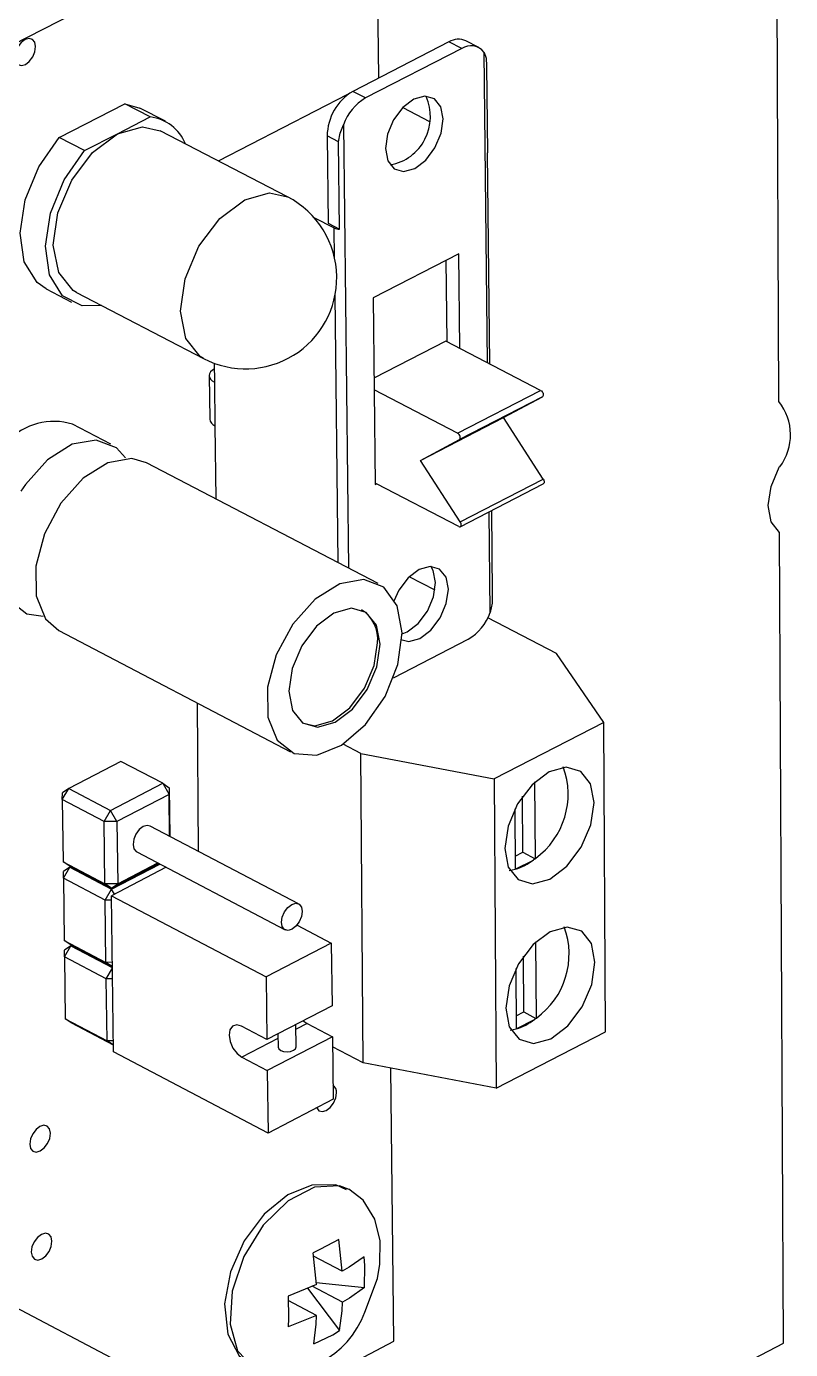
# Model space of a CAD drawing. Extents: x 0 to 158, y 0 to 202.
# Drawn here: x 98.75 to 102.44, y 128.41 to 134.8 of the extents above; entities that cross this region are included whole.
import ezdxf

# ---------------------------------------------------------------- set-up
doc = ezdxf.new("R2010")
doc.units = 0
doc.layers.get('0').update_dxf_attribs({"linetype": 'CONTINUOUS'})

msp = doc.modelspace()

# ---------------------------------------------------------------- linework, layer by layer
at = {"color": 7, "linetype": 'CONTINUOUS'}
for p, q in [((102.3877, 132.9895), (102.3549, 139.8679)), ((100.4539, 134.5541), (100.4197, 137.4373)), ((98.5287, 134.6357), (99.1609, 134.9595)), ((100.7924, 134.7279), (100.3277, 134.4893)), ((100.854, 134.6961), (100.3892, 134.4575)), ((100.854, 134.6961), (100.7924, 134.7279)), ((100.9363, 134.7015), (100.8748, 134.7333)), ((100.9741, 134.6134), (100.9786, 134.1917)), ((100.3027, 134.4735), (99.6775, 134.1526)), ((100.3892, 134.4575), (100.3277, 134.4893)), ((98.9081, 134.2665), (99.2257, 134.4294)), ((99.3485, 134.3657), (99.2257, 134.4294)), ((99.2257, 134.4294), (99.2986, 134.4085)), ((99.4215, 134.3448), (99.2986, 134.4085)), ((100.5694, 134.4111), (100.6989, 134.3441)), ((99.1898, 134.2842), (99.3485, 134.3657)), ((99.0309, 134.2027), (98.9081, 134.2665)), ((99.0309, 134.2027), (99.1898, 134.2842)), ((100.0123, 133.9791), (99.3972, 134.2979)), ((100.2582, 134.2458), (100.2037, 134.274)), ((100.2037, 134.274), (100.2086, 133.852)), ((100.2631, 133.8238), (100.2582, 134.2458)), ((100.9786, 134.1917), (100.9786, 134.1926)), ((100.9897, 133.1714), (100.9786, 134.1921)), ((100.1391, 133.8803), (100.238, 133.829)), ((100.2086, 133.852), (100.2631, 133.8238)), ((100.8396, 133.7043), (100.4256, 133.4911)), ((100.7832, 133.2786), (100.7788, 133.673)), ((100.8447, 133.2467), (100.8396, 133.7043)), ((98.8447, 133.5344), (98.9674, 133.4705)), ((98.9918, 133.5173), (99.6065, 133.1977)), ((100.4256, 133.4911), (100.4359, 132.589)), ((100.7769, 133.2819), (100.43, 133.1031)), ((101.2357, 133.0438), (100.7769, 133.2819)), ((99.6573, 133.1752), (99.6584, 133.0835)), ((99.6334, 133.1147), (99.636, 132.9045)), ((99.6584, 133.0835), (99.661, 132.8733)), ((100.8344, 132.8366), (100.4307, 133.0464)), ((100.8344, 132.8366), (101.2357, 133.0438)), ((101.244, 133.0132), (100.8427, 132.806)), ((101.056, 132.9129), (101.244, 133.0132)), ((100.6548, 132.7057), (101.056, 132.9129)), ((101.2482, 132.6152), (101.056, 132.9129)), ((99.1576, 132.7839), (98.9733, 132.8799)), ((99.661, 132.8733), (99.6654, 132.5193)), ((100.6548, 132.7057), (100.8427, 132.806)), ((100.8471, 132.4079), (100.6548, 132.7057)), ((100.4508, 132.1101), (99.3297, 132.6942)), ((100.4422, 132.5922), (100.4359, 132.5955)), ((100.4359, 132.589), (100.4422, 132.5922)), ((100.8394, 132.3856), (100.4422, 132.5922)), ((100.8471, 132.4079), (101.2482, 132.6152)), ((100.8473, 132.385), (101.2484, 132.5924)), ((100.9974, 132.4626), (101.0018, 132.0589)), ((102.4094, 128.4376), (102.3907, 132.3569)), ((100.7251, 132.0774), (100.6002, 132.1424)), ((101.3118, 131.7718), (100.9808, 131.9442)), ((98.906, 131.8826), (100.0264, 131.297)), ((100.5244, 131.6538), (100.8853, 131.8407)), ((101.5411, 131.4385), (101.3118, 131.7718)), ((99.5747, 131.533), (99.5804, 130.8157)), ((101.5411, 131.4385), (101.0105, 131.1666)), ((101.5496, 129.9436), (101.5411, 131.4385)), ((100.3668, 131.2881), (100.2803, 131.3334)), ((99.2064, 131.2504), (98.9541, 131.1197)), ((99.4085, 131.1446), (99.2064, 131.2504)), ((100.3773, 129.7928), (100.3668, 131.2881)), ((100.3668, 131.2881), (101.0105, 131.1666)), ((98.9232, 131.066), (98.9541, 131.1197)), ((98.9541, 131.1197), (98.924, 131.0983)), ((98.9541, 131.1197), (99.1562, 131.0138)), ((99.1562, 131.0138), (99.4085, 131.1446)), ((99.4085, 131.1446), (99.4396, 131.0911)), ((99.4085, 131.1446), (99.4403, 131.1234)), ((99.4403, 131.1234), (99.4396, 131.0911)), ((99.4403, 131.1234), (99.4434, 130.8874)), ((101.0105, 131.1666), (101.0199, 129.6708)), ((101.2105, 130.7818), (101.2083, 131.1513)), ((98.9232, 131.066), (98.924, 131.0983)), ((99.1253, 130.96), (98.9232, 131.066)), ((98.9232, 131.066), (98.9273, 130.7651)), ((99.4396, 131.0911), (99.1873, 130.9603)), ((99.4423, 130.888), (99.4396, 131.0911)), ((101.1491, 130.8111), (101.1475, 131.0817)), ((99.1253, 130.96), (99.1562, 131.0138)), ((99.1873, 130.9603), (99.1562, 131.0138)), ((101.1112, 131.0213), (101.113, 130.7289)), ((99.1873, 130.9603), (99.1253, 130.96)), ((99.1293, 130.6591), (99.1253, 130.96)), ((99.1873, 130.9603), (99.1913, 130.6593)), ((100.0657, 130.5614), (99.348, 130.9374)), ((99.2829, 130.8131), (100.0004, 130.437)), ((101.1126, 130.7924), (101.1491, 130.8111)), ((101.1491, 130.8111), (101.2084, 130.7801)), ((98.9273, 130.7651), (99.1293, 130.6591)), ((98.9592, 130.7439), (98.9273, 130.7651)), ((98.9284, 130.6858), (98.9592, 130.7395)), ((98.9592, 130.7395), (98.9292, 130.7181)), ((99.1612, 130.638), (98.9592, 130.7439)), ((98.9635, 130.7417), (98.9592, 130.7395)), ((98.9592, 130.7395), (99.1613, 130.6335)), ((99.4251, 130.7385), (99.1605, 130.6011)), ((99.3902, 130.7568), (99.1612, 130.638)), ((99.1613, 130.6335), (99.3945, 130.7545)), ((99.1913, 130.6593), (99.3847, 130.7597)), ((101.084, 130.7238), (101.113, 130.7289)), ((101.113, 130.7289), (101.2005, 130.7738)), ((98.9284, 130.6858), (98.9292, 130.7181)), ((99.1304, 130.5798), (98.9284, 130.6858)), ((98.9284, 130.6858), (98.9325, 130.3852)), ((99.1913, 130.6593), (99.1293, 130.6591)), ((99.1612, 130.638), (99.1293, 130.6591)), ((99.1612, 130.638), (99.1913, 130.6593)), ((99.1304, 130.5798), (99.1613, 130.6335)), ((99.1605, 130.6011), (99.9086, 130.2087)), ((99.1706, 129.846), (99.1605, 130.6011)), ((99.1755, 130.6089), (99.1613, 130.6335)), ((99.1608, 130.5799), (99.1304, 130.5798)), ((99.1344, 130.2791), (99.1304, 130.5798)), ((100.0579, 130.4593), (100.2236, 130.3725)), ((98.9325, 130.3852), (99.1344, 130.2791)), ((98.9643, 130.3641), (98.9325, 130.3852)), ((98.9335, 130.3059), (98.9644, 130.3596)), ((98.9644, 130.3596), (98.9343, 130.3383)), ((99.1651, 130.2586), (98.9643, 130.3641)), ((98.9687, 130.3618), (98.9644, 130.3596)), ((98.9644, 130.3596), (99.1651, 130.2542)), ((100.2236, 130.3725), (99.9086, 130.2087)), ((100.2236, 130.3725), (100.2272, 130.0694)), ((101.2152, 130.01), (101.213, 130.3785)), ((98.9335, 130.3059), (98.9343, 130.3383)), ((99.1355, 130.1998), (98.9335, 130.3059)), ((98.9335, 130.3059), (98.9376, 130.0055)), ((99.1648, 130.2792), (99.1344, 130.2791)), ((99.1651, 130.2588), (99.1344, 130.2791)), ((101.1539, 130.0394), (101.1522, 130.3089)), ((99.1355, 130.1998), (99.1652, 130.2515)), ((101.1159, 130.2486), (101.1177, 129.9571)), ((99.1659, 130.2), (99.1355, 130.1998)), ((99.1395, 129.8994), (99.1355, 130.1998)), ((99.9086, 130.2087), (99.9124, 129.9055)), ((100.2272, 130.0694), (99.9124, 129.9055)), ((101.1173, 130.0206), (101.1539, 130.0394)), ((101.1539, 130.0394), (101.2131, 130.0083)), ((98.9376, 130.0055), (99.1395, 129.8994)), ((98.9695, 129.9845), (98.9376, 130.0055)), ((99.1701, 129.879), (98.9695, 129.9845)), ((99.9124, 129.9055), (99.7897, 129.9699)), ((100.0542, 129.8706), (100.0529, 129.9786)), ((100.0882, 129.997), (100.1064, 129.9842)), ((100.1064, 129.9842), (100.2291, 129.9198)), ((101.0884, 129.9519), (101.1177, 129.9571)), ((101.1177, 129.9571), (101.2052, 130.0021)), ((99.1699, 129.8995), (99.1395, 129.8994)), ((99.1701, 129.8792), (99.1395, 129.8994)), ((100.2291, 129.9198), (99.9143, 129.7558)), ((99.9657, 129.9332), (99.9665, 129.8695)), ((100.2291, 129.9198), (100.2328, 129.617)), ((101.0199, 129.6708), (101.5496, 129.9436)), ((99.9181, 129.4529), (99.1706, 129.846)), ((100.3773, 129.7928), (100.2297, 129.8703)), ((99.7916, 129.8203), (99.9143, 129.7558)), ((101.0199, 129.6708), (100.3773, 129.7928)), ((100.5264, 128.4477), (100.5107, 129.7675)), ((99.9143, 129.7558), (99.9181, 129.4529)), ((100.2328, 129.617), (99.9181, 129.4529)), ((100.2762, 128.7857), (100.2604, 128.939)), ((100.1514, 128.7213), (100.1356, 128.8747)), ((100.2762, 128.7857), (100.1373, 128.8588)), ((100.1514, 128.7213), (100.0148, 128.6662)), ((100.1093, 128.7043), (100.2636, 128.4988)), ((100.2772, 128.6366), (100.1316, 128.7133)), ((100.1503, 128.7317), (100.3843, 128.7072)), ((99.2487, 128.3201), (98.6374, 128.643)), ((100.1525, 128.5723), (100.015, 128.6447)), ((100.1525, 128.5723), (100.0159, 128.5171)), ((99.2558, 127.7824), (100.5264, 128.4477)), ((101.1744, 127.7979), (102.4094, 128.4376))]:
    msp.add_line(p, q, dxfattribs=at)
at = {"color": 8, "linetype": 'CONTINUOUS'}
for p, q in [((100.979, 133.177), (100.9627, 134.6776)), ((100.282, 134.3281), (100.3068, 132.1851)), ((100.2397, 133.6821), (100.238, 133.829)), ((100.2569, 132.2111), (100.2418, 133.5046)), ((100.9921, 131.9698), (100.9868, 132.4572)), ((100.1064, 129.9842), (100.0532, 129.9565)), ((99.966, 129.9111), (99.7916, 129.8203))]:
    msp.add_line(p, q, dxfattribs=at)
at = {"color": 7, "linetype": 'CONTINUOUS'}
for points in [[(98.7942, 134.7057), (98.7901, 134.7268), (98.7789, 134.7407), (98.7624, 134.7454), (98.7431, 134.7402), (98.7239, 134.7257), (98.7078, 134.7043), (98.6971, 134.6792), (98.6936, 134.6542), (98.6978, 134.6331), (98.7089, 134.6192), (98.7254, 134.6145), (98.7448, 134.6198), (98.7639, 134.6342), (98.7801, 134.6556), (98.7907, 134.6807), (98.7942, 134.7057)], [(100.9627, 134.6776), (100.9726, 134.6492), (100.9741, 134.6134)], [(100.6231, 134.4517), (100.5699, 134.4115), (100.5251, 134.352), (100.4955, 134.2822), (100.4856, 134.2128), (100.4969, 134.1542), (100.5277, 134.1155), (100.5734, 134.1025), (100.6269, 134.1171), (100.68, 134.1573), (100.7248, 134.2168), (100.7544, 134.2865), (100.7643, 134.356), (100.753, 134.4145), (100.7222, 134.4533), (100.6766, 134.4663), (100.6231, 134.4517)], [(99.1898, 134.2842), (99.3106, 134.3174), (99.3972, 134.2979)], [(100.2582, 134.2458), (100.2658, 134.2867), (100.282, 134.3281)], [(98.8447, 133.5344), (98.8012, 133.5654), (98.7393, 133.6657), (98.7193, 133.8045), (98.7436, 133.9643), (98.8093, 134.1251), (98.9081, 134.2665)], [(98.9918, 133.5173), (98.9758, 133.5268), (98.9058, 133.6139), (98.8799, 133.7457), (98.9019, 133.9022), (98.9686, 134.0595), (99.0697, 134.1937), (99.1898, 134.2842)], [(99.1132, 133.4542), (99.0199, 133.4523), (98.924, 133.5015), (98.8621, 133.6018), (98.8421, 133.7407), (98.8665, 133.9005), (98.9322, 134.0613), (99.0309, 134.2027)], [(99.6576, 133.1465), (99.6488, 133.1408), (99.6405, 133.1329), (99.6353, 133.1244), (99.6334, 133.1155), (99.6349, 133.1067), (99.6397, 133.0982), (99.6476, 133.0903), (99.6584, 133.0835)], [(101.2357, 133.0438), (101.2394, 133.0412), (101.2428, 133.0375), (101.2455, 133.0329), (101.2474, 133.028), (101.2481, 133.0231), (101.2478, 133.0188), (101.2464, 133.0154), (101.244, 133.0132)], [(100.8427, 132.806), (100.8451, 132.8082), (100.8465, 132.8116), (100.8468, 132.816), (100.846, 132.8208), (100.8442, 132.8257), (100.8415, 132.8303), (100.8381, 132.834), (100.8344, 132.8366)], [(99.2286, 132.7177), (99.1849, 132.7662), (99.0878, 132.8036), (98.9715, 132.7835), (98.8518, 132.7086), (98.7447, 132.589), (98.7233, 132.5565)], [(99.3297, 132.6942), (99.2599, 132.7139), (99.1437, 132.6938), (99.0239, 132.6189), (98.9168, 132.4992), (98.8369, 132.3511), (98.7951, 132.1944), (98.7969, 132.0505), (98.8421, 131.9388), (98.906, 131.8826)], [(102.3907, 132.3569), (102.3501, 132.4088), (102.3355, 132.4871), (102.3493, 132.5799), (102.3892, 132.6731), (102.3907, 132.6756)], [(101.2482, 132.6152), (101.2507, 132.6105), (101.2522, 132.6056), (101.2526, 132.6009), (101.2519, 132.5968), (101.2501, 132.5937), (101.2484, 132.5924)], [(100.8394, 132.3856), (100.843, 132.3844), (100.8464, 132.3847), (100.849, 132.3864), (100.8508, 132.3894), (100.8515, 132.3935), (100.8511, 132.3982), (100.8495, 132.4032), (100.8471, 132.4079)], [(98.6324, 132.3366), (98.623, 132.2843), (98.6248, 132.1404), (98.67, 132.0287), (98.7525, 131.9642), (98.8307, 131.9522)], [(100.5657, 131.8669), (100.591, 131.8772), (100.644, 131.9174), (100.6887, 131.9767), (100.7182, 132.0463), (100.7281, 132.1155), (100.7168, 132.1737), (100.7054, 132.1935)], [(100.5663, 131.8725), (100.5427, 132.0026), (100.478, 132.0924), (100.3811, 132.1297), (100.2648, 132.1094), (100.145, 132.0343), (100.0379, 131.9144), (99.9579, 131.7659), (99.9158, 131.609), (99.9175, 131.4649), (99.9625, 131.3531), (100.0448, 131.2886), (100.1533, 131.2802), (100.2733, 131.3289), (100.3886, 131.4281), (100.4837, 131.5644), (100.5457, 131.7195), (100.5663, 131.8725)], [(100.6524, 131.8452), (100.7054, 131.8854), (100.7501, 131.9448), (100.7796, 132.0143), (100.7895, 132.0835), (100.7782, 132.1417), (100.7475, 132.1801), (100.702, 132.1929), (100.6486, 132.178), (100.5956, 132.1378), (100.5508, 132.0784), (100.5262, 132.0245)], [(101.0018, 132.0589), (101.0011, 132.0147), (100.9921, 131.9698)], [(100.4593, 131.8172), (100.4414, 131.9095), (100.3927, 131.9704), (100.3206, 131.9907), (100.236, 131.9673), (100.1518, 131.9036), (100.0808, 131.8095), (100.0339, 131.6991), (100.0183, 131.5895), (100.0362, 131.4972), (100.0849, 131.4363), (100.1571, 131.4161), (100.2417, 131.4396), (100.3258, 131.5033), (100.3967, 131.5974), (100.4436, 131.7076), (100.4593, 131.8172)], [(100.0835, 131.4362), (100.1448, 131.4225), (100.2294, 131.4461), (100.3135, 131.5097), (100.3844, 131.6038), (100.4312, 131.7141), (100.4469, 131.8237)], [(100.5605, 131.8389), (100.599, 131.8303), (100.6524, 131.8452)], [(101.2765, 131.1997), (101.194, 131.1376), (101.1243, 131.0455), (101.078, 130.9374), (101.0622, 130.8299), (101.0792, 130.7392), (101.1265, 130.6793), (101.1969, 130.6591), (101.2796, 130.6818), (101.3621, 130.7439), (101.4317, 130.8359), (101.478, 130.9439), (101.4938, 131.0514), (101.4768, 131.142), (101.4296, 131.202), (101.3592, 131.2223), (101.2765, 131.1997)], [(99.3147, 130.9351), (99.2955, 130.9206), (99.2794, 130.8991), (99.2688, 130.8741), (99.2653, 130.8492), (99.2694, 130.8282), (99.2805, 130.8145), (99.2829, 130.8131)], [(99.348, 130.9374), (99.334, 130.9405), (99.3147, 130.9351)], [(100.0323, 130.5591), (100.0516, 130.5645), (100.068, 130.56), (100.0791, 130.5462), (100.0832, 130.5253), (100.0797, 130.5004), (100.0691, 130.4753), (100.0529, 130.4538), (100.0338, 130.4393), (100.0145, 130.4338), (99.9981, 130.4383), (99.9869, 130.4521), (99.9828, 130.4731), (99.9864, 130.498), (99.997, 130.5231), (100.0131, 130.5446), (100.0323, 130.5591)], [(101.2811, 130.4269), (101.1987, 130.3648), (101.129, 130.2727), (101.0828, 130.1648), (101.067, 130.0574), (101.084, 129.9669), (101.1313, 129.9071), (101.2016, 129.8871), (101.2842, 129.9099), (101.3666, 129.972), (101.4362, 130.064), (101.4824, 130.1718), (101.4983, 130.2792), (101.4813, 130.3696), (101.4341, 130.4295), (101.3638, 130.4496), (101.2811, 130.4269)], [(99.7897, 129.9699), (99.7663, 129.9765), (99.7466, 129.9708), (99.7336, 129.9535), (99.7293, 129.9273), (99.7343, 129.8962), (99.7479, 129.865), (99.768, 129.8383), (99.7916, 129.8203)], [(99.9665, 129.8695), (99.9697, 129.8611), (99.979, 129.8537), (99.9931, 129.8488), (100.0099, 129.8471), (100.0267, 129.8489), (100.041, 129.8539), (100.0507, 129.8614), (100.0542, 129.8702), (100.0542, 129.8706)], [(100.1532, 129.5755), (100.1642, 129.5619), (100.1805, 129.5575), (100.1996, 129.5629), (100.2185, 129.5773), (100.2345, 129.5986), (100.2451, 129.6235), (100.2486, 129.6482)], [(98.8661, 129.4529), (98.862, 129.4737), (98.8509, 129.4874), (98.8345, 129.4918), (98.8153, 129.4864), (98.7962, 129.4719), (98.7801, 129.4506), (98.7696, 129.4256), (98.7661, 129.4008), (98.7702, 129.3801), (98.7813, 129.3664), (98.7977, 129.3619), (98.8169, 129.3674), (98.836, 129.3819), (98.852, 129.4032), (98.8626, 129.4282), (98.8661, 129.4529)], [(100.2977, 129.1789), (100.2451, 129.2043), (100.13, 129.2025), (100.0137, 129.1551), (99.8997, 129.0623), (99.8029, 128.933), (99.7364, 128.7831), (99.7079, 128.628), (99.7243, 128.4821), (99.7787, 128.3779), (99.8548, 128.3187)], [(100.3104, 129.1809), (100.2631, 129.1984), (100.143, 129.1922), (100.0145, 129.1261), (99.8951, 129.0089), (99.801, 128.8566), (99.7447, 128.6897), (99.734, 128.5309), (99.7703, 128.4015), (99.8487, 128.3191), (99.8568, 128.3148)], [(100.3854, 128.5888), (100.4466, 128.7514), (100.4588, 128.8205), (100.46, 128.9322), (100.4345, 129.0384), (100.3772, 129.1298), (100.3083, 129.182)], [(98.8732, 128.9309), (98.8691, 128.9517), (98.858, 128.9653), (98.8416, 128.9698), (98.8224, 128.9643), (98.8034, 128.9498), (98.7873, 128.9285), (98.7768, 128.9036), (98.7733, 128.8788), (98.7774, 128.8581), (98.7885, 128.8444), (98.8049, 128.84), (98.8241, 128.8455), (98.8431, 128.86), (98.8592, 128.8813), (98.8697, 128.9062), (98.8732, 128.9309)], [(100.2604, 128.939), (100.1722, 128.8932), (100.1356, 128.8747)], [(100.3833, 128.8562), (100.3104, 128.8055), (100.2762, 128.7857)], [(100.3843, 128.7072), (100.3864, 128.8143), (100.3833, 128.8562)], [(100.3843, 128.7072), (100.3115, 128.6565), (100.2772, 128.6366)], [(100.0148, 128.6662), (100.0161, 128.5573), (100.0159, 128.5171)], [(100.2636, 128.4988), (100.2755, 128.5943), (100.2772, 128.6366)], [(100.1388, 128.4344), (100.1507, 128.5299), (100.1525, 128.5723)], [(100.1388, 128.4344), (100.2304, 128.4786), (100.2636, 128.4988)]]:
    msp.add_lwpolyline(points, dxfattribs=at)
at = {"color": 8, "linetype": 'CONTINUOUS'}
msp.add_lwpolyline([(99.6065, 133.1977), (99.5904, 133.2072), (99.5206, 133.2943), (99.4948, 133.4261), (99.5169, 133.5828), (99.5836, 133.7402), (99.6847, 133.8746), (99.8049, 133.9652), (99.9257, 133.9985), (100.0123, 133.9791)], dxfattribs=at)
at = {"color": 7, "linetype": 'CONTINUOUS'}
for centre, radius, start, end in [((100.8388, 134.6525), 0.0885, 66.02245, 121.60268), ((100.8987, 134.6301), 0.0797, 36.60607, 124.16937), ((100.4583, 134.2708), 0.2546, 120.87002, 179.27398), ((100.5129, 134.2458), 0.2451, 120.29059, 160.37963), ((100.4665, 134.3665), 0.2363, 280.65688, 24.40288), ((99.3228, 134.1562), 0.2111, 21.90553, 83.0065), ((99.8097, 133.5884), 0.4401, 0.71916, 62.5975), ((100.2615, 133.8787), 0.055, 244.74202, 271.71177), ((99.8096, 133.5883), 0.4403, 242.53402, 0.72355), ((102.1875, 132.8296), 0.2562, 322.80676, 38.60304), ((99.6747, 132.9098), 0.0391, 187.90049, 249.43699), ((98.8816, 132.5895), 0.3045, 72.46694, 137.00244), ((100.285, 131.8438), 0.1631, 352.91711, 58.93963), ((100.7608, 132.0524), 0.2457, 300.46527, 340.33227), ((100.9858, 131.0918), 0.3828, 305.94116, 20.14374), ((101.043, 130.973), 0.2539, 286.00327, 308.33667), ((100.9924, 131.0465), 0.3429, 307.34521, 309.48848), ((100.9905, 130.3198), 0.3827, 305.9573, 20.02514), ((101.0473, 130.2014), 0.2543, 286.07968, 308.37246), ((100.9968, 130.2748), 0.3432, 307.38187, 309.52258), ((100.2123, 129.6526), 0.0365, 352.99888, 58.85022), ((99.9748, 128.7354), 0.436, 253.71199, 340.35004)]:
    msp.add_arc(centre, radius, start, end, dxfattribs=at)

doc.saveas('drawing.dxf')
